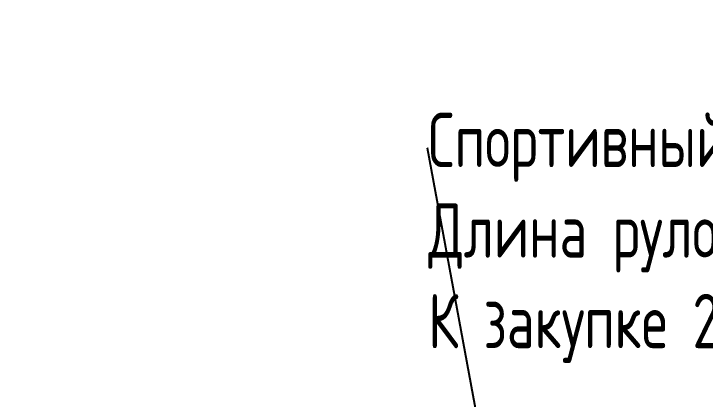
# Model space of a CAD drawing. Header units: millimetres. Extents: x -164500 to 426394, y -23753 to 102118.
# Drawn here: x 205271 to 214182, y 30347 to 35314 of the extents above; entities that cross this region are included whole.
import ezdxf
from ezdxf import colors
from ezdxf.entities.mleader import LeaderData, LeaderLine
from ezdxf.math import Vec2, Vec3

# ---------------------------------------------------------------- set-up
doc = ezdxf.new("R2010")
doc.units = ezdxf.units.MM
doc.layers.add('9.1) Рулон', color=30, linetype='Continuous', lineweight=30)
doc.styles.add('СПДС', font='ГОСТ тип А.ttf', dxfattribs={"width": 0.9})

msp = doc.modelspace()

# ---------------------------------------------------------------- leaders
at = {"layer": '9.1) Рулон', "color": 250, "lineweight": 30}
ml = msp.add_multileader_mtext('Standard', dxfattribs=at)
ml.set_content('Спортивный линолеум, ширина рулона 2 м, \\PДлина рулона 20,5 м = одна полоса 15,0 м + обрезок 5,5 м.\\PК закупке 13 рулонов (266,5 м2)   ', color=250, style='СПДС')
ml.set_leader_properties()
ml.build(insert=Vec2(0, 0))
ml.multileader.update_dxf_attribs({"arrow_head_size": 400})
ctx = ml.context
ctx.base_point, ctx.char_height, ctx.arrow_head_size, ctx.plane_origin = Vec3(187727.111, 60789.986), 700, 400, Vec3(216889.87, 56805.146)
ctx.text_align_type = 2
notes = []
notes.append((ctx, [(0, (1, 1, 0), (211427.111, 60789.986), (-1, 0), 8, [(0, [(209268.771, 50114.282)], 0, [])])]))
ctx.mtext.insert, ctx.mtext.alignment, ctx.mtext.flow_direction = Vec3(211417.111, 61244.986), 3, 5
ml = msp.add_multileader_mtext('Standard', dxfattribs=at)
ml.set_content('Спортивный линолеум, ширина рулона 2 м, \\PДлина рулона 20,5 м = одна полоса 3,64 м + обрезок 16,86 м.\\PК закупке 2 рулона (41,0 м2)   ', color=250, style='СПДС')
ml.set_leader_properties()
ml.build(insert=Vec2(0, 0))
ml.multileader.update_dxf_attribs({"arrow_head_size": 400})
ctx = ml.context
ctx.base_point, ctx.char_height, ctx.arrow_head_size, ctx.plane_origin = Vec3(210610.301, 33583.565), 700, 400, Vec3(239237.559, 29598.724)
notes.append((ctx, [(1, (1, 1, 0), (210602.301, 33583.565), (1, 0), 8, [(0, [(212574.908, 22907.86)], 0, [])])]))
ctx.mtext.insert, ctx.mtext.flow_direction = Vec3(210612.301, 34038.565), 5
for ctx, leaders in notes:
    for number, flags, end, landing, length, lines in leaders:
        leader = LeaderData()
        leader.index, (leader.has_last_leader_line, leader.has_dogleg_vector, leader.attachment_direction) = number, flags
        leader.last_leader_point, leader.dogleg_vector, leader.dogleg_length = Vec3(end), Vec3(landing), length
        for number, points, colour, breaks in lines:
            line = LeaderLine()
            line.index, line.vertices, line.color, line.breaks = number, Vec3.list(points), colors.encode_raw_color(colour), breaks
            leader.lines.append(line)
        ctx.leaders.append(leader)

doc.saveas('drawing.dxf')
